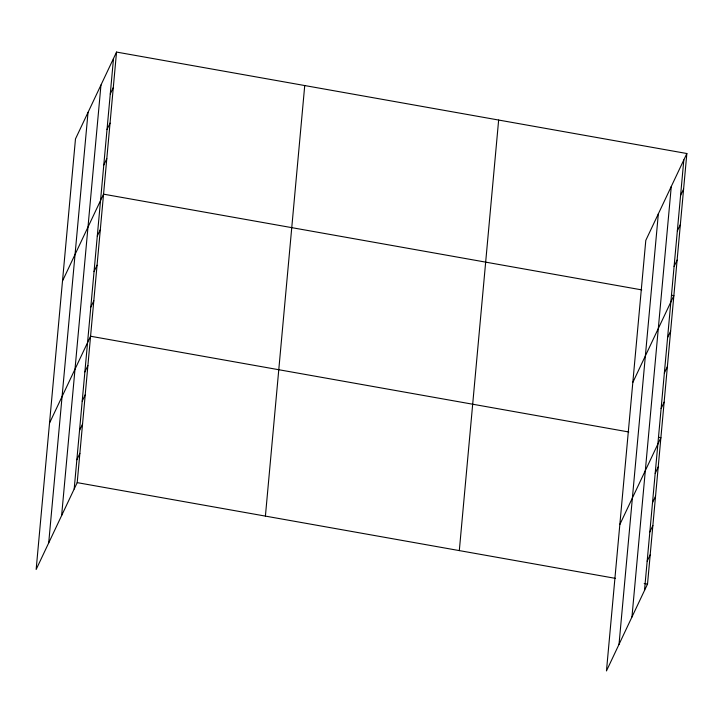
<?xml version="1.0" encoding="UTF-8"?>
<svg xmlns="http://www.w3.org/2000/svg" width="723" height="723" viewBox="0 0 723 723"><rect width="100%" height="100%" fill="white"/><g stroke="black" fill="none" stroke-linecap="round" stroke-linejoin="round"><path stroke-width="1.08" d="M48.703 542.928L88.034 112.372M61.627 515.571L100.967 85.016M74.18 489.028L113.511 58.473M116.539 52.074L75.481 138.924L36.15 569.48L77.198 482.63L116.539 52.074L686.85 153.52L647.519 584.076L606.461 670.926L645.802 240.37L686.85 153.52M265.404 516.105L304.735 85.549M459.313 550.601L498.644 120.045M619.015 644.374L658.346 213.818M631.947 617.026L671.278 186.471M644.491 590.474L683.822 159.919M110.267 93.99L113.294 87.591M107.022 129.507L110.05 123.118M103.778 165.034L106.796 158.635M62.503 281.003L103.552 194.162L641.762 289.896M97.289 236.078L100.307 229.679M94.044 271.595L97.063 265.196M90.8 307.112L93.818 300.723M49.526 423.091L90.574 336.24L628.784 431.983M84.88 371.911L87.899 365.522M82.205 401.193L85.224 394.794M79.53 430.474L82.549 424.076M76.855 459.747L79.873 453.357M680.578 195.436L683.606 189.046M677.334 230.962L680.361 224.564M674.089 266.48L677.117 260.081M632.815 382.449L673.872 295.608L671.658 295.21M667.6 337.524L670.628 331.125M664.356 373.041L667.383 366.651M661.111 408.567L664.139 402.169M619.837 524.537L660.894 437.686L658.68 437.298M655.192 473.366L658.219 466.968M652.517 502.639L655.544 496.249M649.841 531.92L652.869 525.522M647.166 561.202L650.194 554.803M77.198 482.63L615.409 578.364M644.193 583.488L647.519 584.076"/></g></svg>
